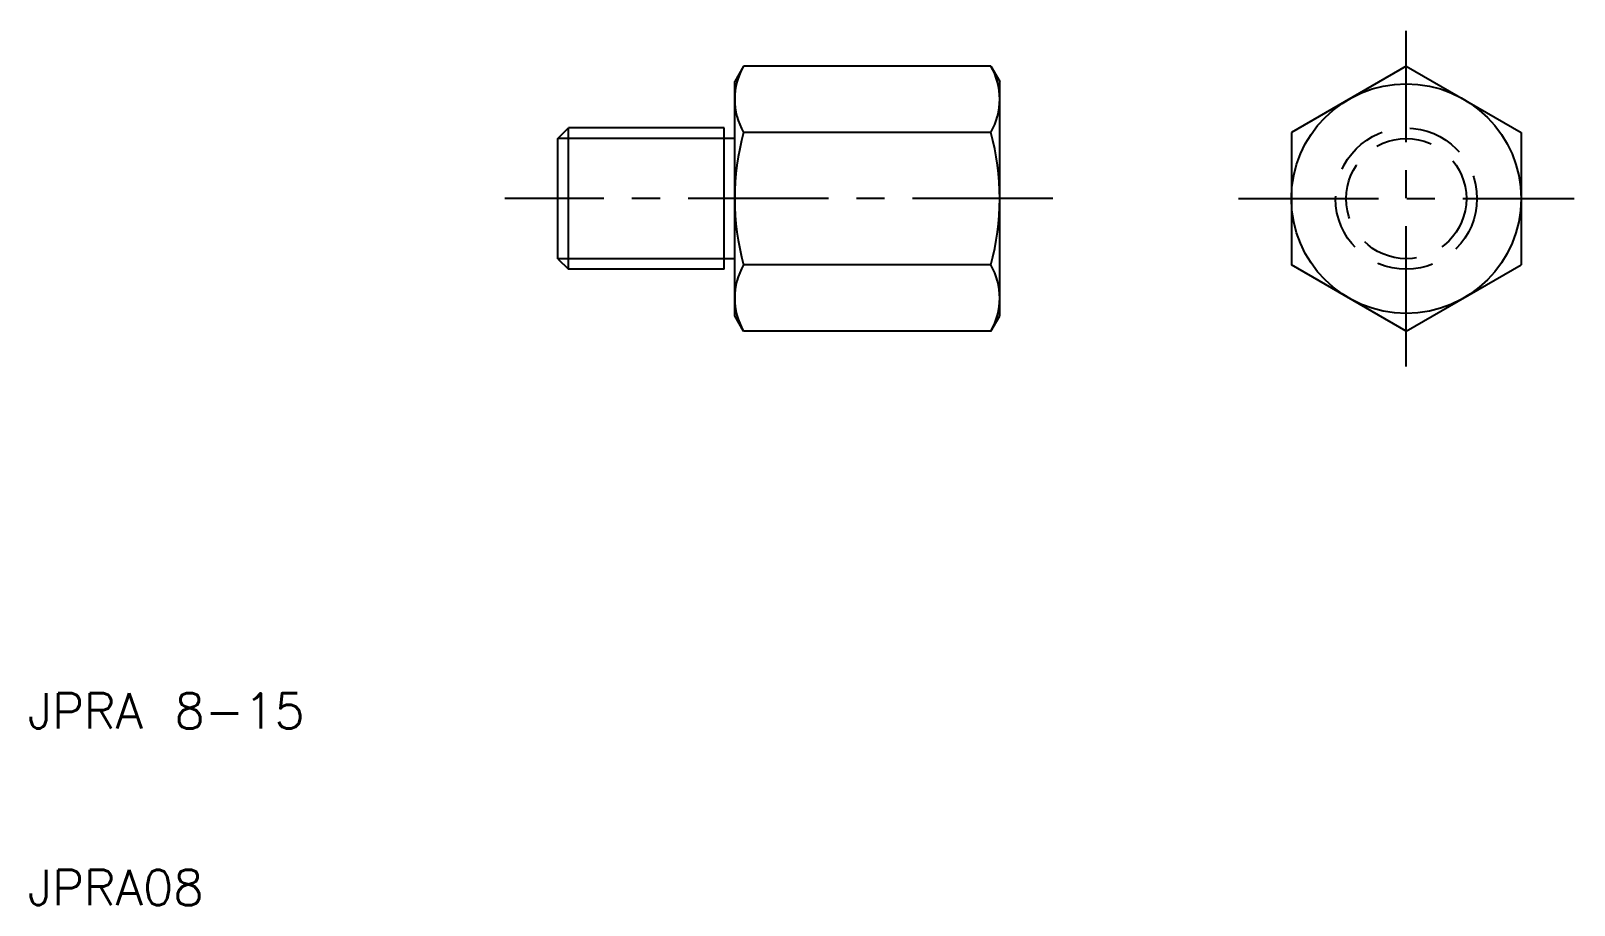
# Model space of a CAD drawing. Extents: x 10.2 to 97.5, y 10 to 59.5.
import ezdxf

# ---------------------------------------------------------------- set-up
doc = ezdxf.new("R2010")
doc.units = 0
doc.header["$LTSCALE"] = 0.25
doc.linetypes.add('CENTER', pattern=[50.8, 31.75, -6.35, 6.35, -6.35])
doc.linetypes.add('DASHED', pattern=[19.05, 12.7, -6.35])
doc.layers.get('0').update_dxf_attribs({"linetype": 'CONTINUOUS'})
doc.layers.add('CENTER', color=1, linetype='CENTER')
doc.styles.get("Standard").update_dxf_attribs({"font": 'txt.shx', "bigfont": 'extfont.shx'})

msp = doc.modelspace()

# ---------------------------------------------------------------- linework, layer by layer
for p, q in [((50.503, 57.506), (50, 56.635)), ((64.497, 57.506), (50.503, 57.506)), ((64.497, 57.506), (65, 56.635)), ((88, 57.506), (81.5, 53.753)), ((88, 57.506), (94.5, 53.753)), ((50, 53.4), (50, 56.635)), ((65, 43.365), (65, 56.635)), ((40, 53.4), (40.6, 54)), ((40, 46.6), (40, 53.4)), ((49.4, 54), (40.6, 54)), ((40.6, 46), (40.6, 54)), ((49.4, 53.4), (49.4, 54)), ((49.4, 46.6), (49.4, 53.4)), ((50, 53.4), (49.4, 53.4)), ((50, 46.6), (50, 53.4)), ((64.497, 53.753), (50.503, 53.753)), ((81.5, 53.753), (81.5, 46.247)), ((94.5, 53.753), (94.5, 46.247)), ((40, 46.6), (40.6, 46)), ((49.4, 46), (49.4, 46.6)), ((50, 46.6), (49.4, 46.6)), ((50, 43.365), (50, 46.6)), ((49.4, 46), (40.6, 46)), ((64.497, 46.247), (50.503, 46.247)), ((88, 42.494), (81.5, 46.247)), ((88, 42.494), (94.5, 46.247)), ((50.503, 42.494), (50, 43.365)), ((64.497, 42.494), (65, 43.365)), ((64.497, 42.494), (50.503, 42.494))]:
    msp.add_line(p, q)
at = {"color": 3}
for p, q in [((49.4, 53.4), (40, 53.4)), ((49.4, 46.6), (40, 46.6))]:
    msp.add_line(p, q, dxfattribs=at)
msp.add_circle((88, 50), 6.5)
at = {"color": 3, "linetype": 'DASHED'}
for radius in [4, 3.4]:
    msp.add_circle((88, 50), radius, dxfattribs=at)
for centre, radius, start, end in [((53.753, 55.629), 3.753, 150, 210), ((61.247, 55.629), 3.753, 330, 30), ((64.257, 50), 14.257, 164.73852, 195.26148), ((50.743, 50), 14.257, 344.73852, 15.26148), ((53.753, 44.371), 3.753, 150, 210), ((61.247, 44.371), 3.753, 330, 30)]:
    msp.add_arc(centre, radius, start, end)
at = {"layer": 'CENTER', "color": 1, "linetype": 'CENTER'}
for p, q in [((88, 40.5), (88, 59.5)), ((68, 50), (37, 50)), ((78.5, 50), (97.5, 50))]:
    msp.add_line(p, q, dxfattribs=at)

# ---------------------------------------------------------------- texts
for s, p in [('JPRA 8-15', (10, 20)), ('JPRA08', (10, 10))]:
    msp.add_text(s, height=2).set_placement(p)

doc.saveas('drawing.dxf')
